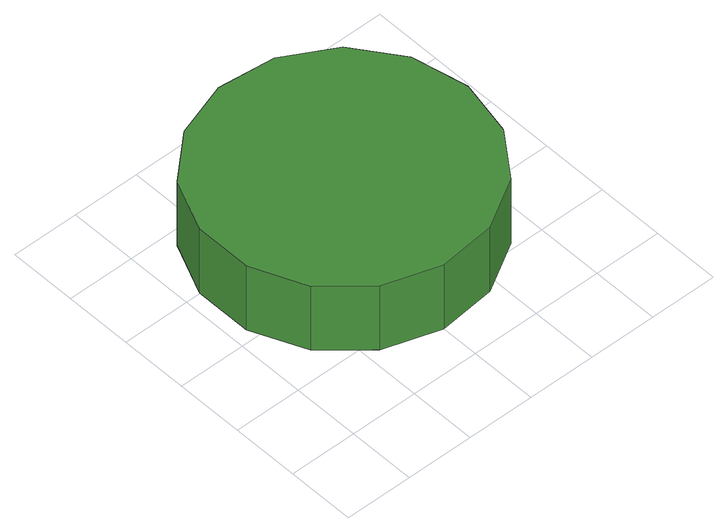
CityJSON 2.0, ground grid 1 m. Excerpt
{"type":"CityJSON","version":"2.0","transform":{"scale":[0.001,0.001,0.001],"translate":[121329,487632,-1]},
"CityObjects":{
"tree1":{"type":"SolitaryVegetationObject","attributes":{"function":"something"},"geometry":[{"type":"MultiSurface","lod":"1","boundaries":[[[0,1,2,3,4,5,6,7,8,9,10,11,12,13,14]],[[15,16,17,18,19,20,21,22,23,24,25,26,27,28,29]],[[0,29,28,1]],[[1,28,27,2]],[[2,27,26,3]],[[3,26,25,4]],[[4,25,24,5]],[[5,24,23,6]],[[6,23,22,7]],[[7,22,21,8]],[[8,21,20,9]],[[9,20,19,10]],[[10,19,18,11]],[[11,18,17,12]],[[12,17,16,13]],[[13,16,15,14]],[[14,15,29,0]]]}]}
},
"vertices":[
[4249,2595,1857],[4073,3423,1857],[3575,4108,1857],[2841,4532,1857],[1999,4620,1857],[1194,4359,1857],[564,3792,1857],[220,3018,1857],[220,2171,1857],[564,1397,1857],[1194,831,1857],[1999,569,1857],[2841,657,1857],[3575,1081,1857],[4073,1766,1857],[4073,1766,741],[3575,1081,741],[2841,657,741],[1999,569,741],[1194,831,741],[564,1397,741],[220,2171,741],[220,3018,741],[564,3792,741],[1194,4359,741],[1999,4620,741],[2841,4532,741],[3575,4108,741],[4073,3423,741],[4249,2595,741]
]}
